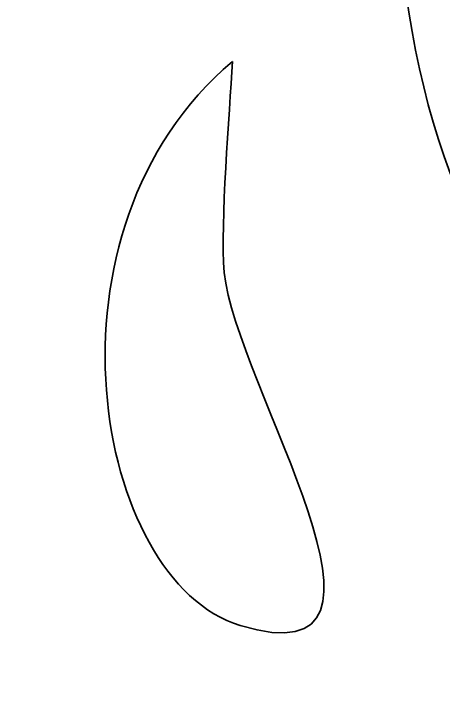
# Model space of a CAD drawing. Header units: centimetres. Extents: x -13.7 to 13.2, y -13.1 to 13.8.
# Drawn here: x -8.26 to -6.966, y 4.577 to 6.633 of the extents above; entities that cross this region are included whole.
import ezdxf

# ---------------------------------------------------------------- set-up
doc = ezdxf.new("R2010")
doc.units = ezdxf.units.CM
doc.header["$MEASUREMENT"] = 0
doc.layers.add('Layer 1', color=7, linetype='Continuous')

msp = doc.modelspace()

# ---------------------------------------------------------------- linework, layer by layer
at = {"layer": 'Layer 1', "color": 250, "lineweight": 35}
for points, knots in [([(-0.24145, 13.83027), (-7.6799, 13.82688), (-13.70893, 7.79605), (-13.70893, 0.35686), (-13.70893, 0.35686), (-13.70893, -7.08436), (-7.67661, -13.11673), (-0.23533, -13.11673), (-0.23533, -13.11673), (7.20381, -13.11673), (13.23483, -7.08765), (13.23812, 0.35079)], [0, 0, 0, 0, 0.25, 0.25, 0.25, 0.25, 0.5, 0.5, 0.5, 0.5, 1, 1, 1, 1]), ([(-4.7627, 4.63704), (-5.92089, 4.82094), (-6.87941, 5.39812), (-7.07023, 6.63697), (-7.07023, 6.63697), (-7.10113, 6.83749), (-7.0953, 7.0408), (-7.08933, 7.24286), (-7.08933, 7.24286), (-5.54309, 7.28854), (-4.72111, 6.40918), (-4.48347, 4.91623), (-4.48347, 4.91623), (-3.57471, 4.68028), (-2.95429, 4.40552), (-2.42692, 3.58399), (-2.42692, 3.58399), (-2.32382, 3.42342), (-2.26735, 3.24893), (-2.21933, 3.06542)], [0, 0, 0, 0, 0.1666667, 0.1666667, 0.1666667, 0.1666667, 0.3333333, 0.3333333, 0.3333333, 0.3333333, 0.5, 0.5, 0.5, 0.5, 0.6666667, 0.6666667, 0.6666667, 0.6666667, 1, 1, 1, 1]), ([(-4.7627, 4.63704), (-5.92089, 4.82094), (-6.87941, 5.39812), (-7.07023, 6.63697), (-7.07023, 6.63697), (-7.10113, 6.83749), (-7.0953, 7.0408), (-7.08933, 7.24286), (-7.08933, 7.24286), (-5.54309, 7.28854), (-4.72111, 6.40918), (-4.48347, 4.91623), (-4.48347, 4.91623), (-3.57471, 4.68028), (-2.95429, 4.40552), (-2.42692, 3.58399), (-2.42692, 3.58399), (-2.32382, 3.42342), (-2.26735, 3.24893), (-2.21933, 3.06542)], [0, 0, 0, 0, 0.1666667, 0.1666667, 0.1666667, 0.1666667, 0.3333333, 0.3333333, 0.3333333, 0.3333333, 0.5, 0.5, 0.5, 0.5, 0.6666667, 0.6666667, 0.6666667, 0.6666667, 1, 1, 1, 1]), ([(-7.60128, 6.48899), (-8.20309, 5.98237), (-8.01969, 4.92499), (-7.57819, 4.79059), (-7.57819, 4.79059), (-6.99703, 4.61376), (-7.59835, 5.5261), (-7.62601, 5.8534), (-7.62601, 5.8534), (-7.6388, 6.00506), (-7.61044, 6.32977), (-7.60128, 6.48899)], [0, 0, 0, 0, 0.25, 0.25, 0.25, 0.25, 0.5, 0.5, 0.5, 0.5, 1, 1, 1, 1]), ([(-7.60128, 6.48899), (-8.20309, 5.98237), (-8.01969, 4.92499), (-7.57819, 4.79059), (-7.57819, 4.79059), (-6.99703, 4.61376), (-7.59835, 5.5261), (-7.62601, 5.8534), (-7.62601, 5.8534), (-7.6388, 6.00506), (-7.61044, 6.32977), (-7.60128, 6.48899)], [0, 0, 0, 0, 0.25, 0.25, 0.25, 0.25, 0.5, 0.5, 0.5, 0.5, 1, 1, 1, 1]), ([(-8.39853, 6.30186), (-8.69021, 5.71687), (-8.9068, 5.18954), (-8.58144, 4.47986), (-8.58144, 4.47986), (-8.40923, 4.10425), (-8.08223, 3.9503), (-7.68358, 3.91139), (-7.68358, 3.91139), (-7.98212, 3.43547), (-8.45949, 3.03761), (-8.9788, 3.43372), (-8.9788, 3.43372), (-9.16365, 3.57468), (-9.92328, 3.31247), (-9.78352, 4.53051), (-9.78352, 4.53051), (-9.68042, 5.42912), (-9.11503, 5.92525), (-8.39087, 6.4052), (-8.39087, 6.4052), (-8.37739, 6.36793), (-8.38202, 6.33788), (-8.39853, 6.30186)], [0, 0, 0, 0, 0.1428571, 0.1428571, 0.1428571, 0.1428571, 0.2857143, 0.2857143, 0.2857143, 0.2857143, 0.4285714, 0.4285714, 0.4285714, 0.4285714, 0.5714286, 0.5714286, 0.5714286, 0.5714286, 0.7142857, 0.7142857, 0.7142857, 0.7142857, 1, 1, 1, 1]), ([(-8.39853, 6.30186), (-8.69021, 5.71687), (-8.9068, 5.18954), (-8.58144, 4.47986), (-8.58144, 4.47986), (-8.40923, 4.10425), (-8.08223, 3.9503), (-7.68358, 3.91139), (-7.68358, 3.91139), (-7.98212, 3.43547), (-8.45949, 3.03761), (-8.9788, 3.43372), (-8.9788, 3.43372), (-9.16365, 3.57468), (-9.92328, 3.31247), (-9.78352, 4.53051), (-9.78352, 4.53051), (-9.68042, 5.42912), (-9.11503, 5.92525), (-8.39087, 6.4052), (-8.39087, 6.4052), (-8.37739, 6.36793), (-8.38202, 6.33788), (-8.39853, 6.30186)], [0, 0, 0, 0, 0.1428571, 0.1428571, 0.1428571, 0.1428571, 0.2857143, 0.2857143, 0.2857143, 0.2857143, 0.4285714, 0.4285714, 0.4285714, 0.4285714, 0.5714286, 0.5714286, 0.5714286, 0.5714286, 0.7142857, 0.7142857, 0.7142857, 0.7142857, 1, 1, 1, 1])]:
    msp.add_open_spline(points, degree=3, knots=knots, dxfattribs=at)

doc.saveas('drawing.dxf')
